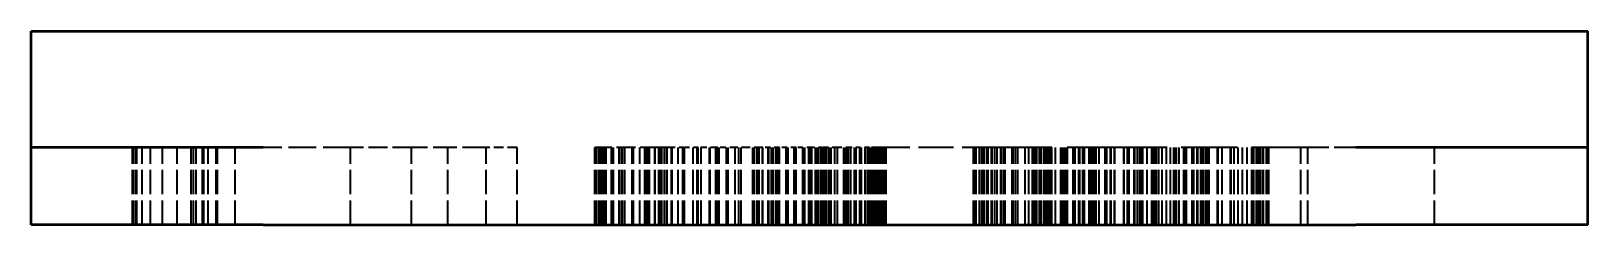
# Model space of a CAD drawing. Header units: millimetres. Extents: x 13 to 546, y 6 to 425.
# Drawn here: x 170.05 to 210.3, y 213.67 to 218.67 of the extents above; entities that cross this region are included whole.
import ezdxf

# ---------------------------------------------------------------- set-up
doc = ezdxf.new("R2010")
doc.units = ezdxf.units.MM
doc.linetypes.add('DASHED', pattern=[0.2067, 0.1654, -0.0413])
doc.layers.add('Hidden (ANSI)', color=7, linetype='DASHED', lineweight=35)
doc.layers.add('Visible (ANSI)', color=7, linetype='Continuous', lineweight=50)

msp = doc.modelspace()

# ---------------------------------------------------------------- linework, layer by layer
at = {"layer": 'Hidden (ANSI)', "ltscale": 3.809293}
for p, q in [((172.673, 213.666), (172.673, 215.666)), ((172.691, 213.666), (172.691, 215.666)), ((172.748, 213.666), (172.748, 215.666)), ((172.783, 213.666), (172.783, 215.666)), ((172.923, 213.666), (172.923, 215.666)), ((173.142, 213.666), (173.142, 215.666)), ((173.448, 213.666), (173.448, 215.666)), ((173.825, 213.666), (173.825, 215.666)), ((174.192, 213.666), (174.192, 215.666)), ((174.254, 213.666), (174.254, 215.666)), ((174.315, 213.666), (174.315, 215.666)), ((174.486, 213.666), (174.486, 215.666)), ((174.521, 213.666), (174.521, 215.666)), ((174.63, 213.666), (174.63, 215.666)), ((174.84, 213.666), (174.84, 215.666)), ((174.875, 213.666), (174.875, 215.666)), ((175.331, 213.666), (175.331, 215.666)), ((178.312, 213.666), (178.312, 215.666)), ((179.888, 213.666), (179.888, 215.666)), ((180.83, 213.666), (180.83, 215.666)), ((181.815, 213.666), (181.815, 215.666)), ((182.62, 213.666), (182.62, 215.666)), ((184.625, 213.666), (184.625, 215.666)), ((184.639, 213.666), (184.639, 215.666)), ((184.665, 213.666), (184.665, 215.666)), ((184.674, 213.666), (184.674, 215.666)), ((184.735, 213.666), (184.735, 215.666)), ((184.744, 213.666), (184.744, 215.666)), ((184.761, 213.666), (184.761, 215.666)), ((184.792, 213.666), (184.792, 215.666)), ((184.831, 213.666), (184.831, 215.666)), ((184.844, 213.666), (184.844, 215.666)), ((184.866, 213.666), (184.866, 215.666)), ((184.919, 213.666), (184.919, 215.666)), ((185.059, 213.666), (185.059, 215.666)), ((185.063, 213.666), (185.063, 215.666)), ((185.076, 213.666), (185.076, 215.666)), ((185.111, 213.666), (185.111, 215.666)), ((185.26, 213.666), (185.26, 215.666)), ((185.317, 213.666), (185.317, 215.666)), ((185.343, 213.666), (185.343, 215.666)), ((185.405, 213.666), (185.405, 215.666)), ((185.589, 213.666), (185.589, 215.666)), ((185.624, 213.666), (185.624, 215.666)), ((185.786, 213.666), (185.786, 215.666)), ((185.921, 213.666), (185.921, 215.666)), ((185.956, 213.666), (185.956, 215.666)), ((185.996, 213.666), (185.996, 215.666)), ((186.044, 213.666), (186.044, 215.666)), ((186.175, 213.666), (186.175, 215.666)), ((186.188, 213.666), (186.188, 215.666)), ((186.285, 213.666), (186.285, 215.666)), ((186.294, 213.666), (186.294, 215.666)), ((186.315, 213.666), (186.315, 215.666)), ((186.324, 213.666), (186.324, 215.666)), ((186.359, 213.666), (186.359, 215.666)), ((186.429, 213.666), (186.429, 215.666)), ((186.438, 213.666), (186.438, 215.666)), ((186.495, 213.666), (186.495, 215.666)), ((186.609, 213.666), (186.609, 215.666)), ((186.622, 213.666), (186.622, 215.666)), ((186.779, 213.666), (186.779, 215.666)), ((186.898, 213.666), (186.898, 215.666)), ((186.911, 213.666), (186.911, 215.666)), ((186.937, 213.666), (186.937, 215.666)), ((186.941, 213.666), (186.941, 215.666)), ((187.165, 213.666), (187.165, 215.666)), ((187.27, 213.666), (187.27, 215.666)), ((187.296, 213.666), (187.296, 215.666)), ((187.379, 213.666), (187.379, 215.666)), ((187.589, 213.666), (187.589, 215.666)), ((187.598, 213.666), (187.598, 215.666)), ((187.607, 213.666), (187.607, 215.666)), ((187.751, 213.666), (187.751, 215.666)), ((187.769, 213.666), (187.769, 215.666)), ((187.786, 213.666), (187.786, 215.666)), ((187.795, 213.666), (187.795, 215.666)), ((187.804, 213.666), (187.804, 215.666)), ((187.839, 213.666), (187.839, 215.666)), ((188.032, 213.666), (188.032, 215.666)), ((188.075, 213.666), (188.075, 215.666)), ((188.255, 213.666), (188.255, 215.666)), ((188.351, 213.666), (188.351, 215.666)), ((188.408, 213.666), (188.408, 215.666)), ((188.71, 213.666), (188.71, 215.666)), ((188.754, 213.666), (188.754, 215.666)), ((188.82, 213.666), (188.82, 215.666)), ((188.877, 213.666), (188.877, 215.666)), ((188.96, 213.666), (188.96, 215.666)), ((188.973, 213.666), (188.973, 215.666)), ((189.109, 213.666), (189.109, 215.666)), ((189.126, 213.666), (189.126, 215.666)), ((189.196, 213.666), (189.196, 215.666)), ((189.231, 213.666), (189.231, 215.666)), ((189.236, 213.666), (189.236, 215.666)), ((189.306, 213.666), (189.306, 215.666)), ((189.358, 213.666), (189.358, 215.666)), ((189.363, 213.666), (189.363, 215.666)), ((189.402, 213.666), (189.402, 215.666)), ((189.577, 213.666), (189.577, 215.666)), ((189.581, 213.666), (189.581, 215.666)), ((189.616, 213.666), (189.616, 215.666)), ((189.625, 213.666), (189.625, 215.666)), ((189.778, 213.666), (189.778, 215.666)), ((189.796, 213.666), (189.796, 215.666)), ((189.805, 213.666), (189.805, 215.666)), ((189.818, 213.666), (189.818, 215.666)), ((189.831, 213.666), (189.831, 215.666)), ((190.006, 213.666), (190.006, 215.666)), ((190.041, 213.666), (190.041, 215.666)), ((190.05, 213.666), (190.05, 215.666)), ((190.054, 213.666), (190.054, 215.666)), ((190.159, 213.666), (190.159, 215.666)), ((190.181, 213.666), (190.181, 215.666)), ((190.194, 213.666), (190.194, 215.666)), ((190.208, 213.666), (190.208, 215.666)), ((190.212, 213.666), (190.212, 215.666)), ((190.221, 213.666), (190.221, 215.666)), ((190.234, 213.666), (190.234, 215.666)), ((190.334, 213.666), (190.334, 215.666)), ((190.374, 213.666), (190.374, 215.666)), ((190.391, 213.666), (190.391, 215.666)), ((190.4, 213.666), (190.4, 215.666)), ((190.457, 213.666), (190.457, 215.666)), ((190.47, 213.666), (190.47, 215.666)), ((190.479, 213.666), (190.479, 215.666)), ((190.483, 213.666), (190.483, 215.666)), ((190.51, 213.666), (190.51, 215.666)), ((190.518, 213.666), (190.518, 215.666)), ((190.575, 213.666), (190.575, 215.666)), ((190.588, 213.666), (190.588, 215.666)), ((190.61, 213.666), (190.61, 215.666)), ((190.672, 213.666), (190.672, 215.666)), ((190.698, 213.666), (190.698, 215.666)), ((190.702, 213.666), (190.702, 215.666)), ((190.72, 213.666), (190.72, 215.666)), ((190.733, 213.666), (190.733, 215.666)), ((190.834, 213.666), (190.834, 215.666)), ((190.899, 213.666), (190.899, 215.666)), ((191.066, 213.666), (191.066, 215.666)), ((191.079, 213.666), (191.079, 215.666)), ((191.136, 213.666), (191.136, 215.666)), ((191.188, 213.666), (191.188, 215.666)), ((191.245, 213.666), (191.245, 215.666)), ((191.341, 213.666), (191.341, 215.666)), ((191.385, 213.666), (191.385, 215.666)), ((191.482, 213.666), (191.482, 215.666)), ((191.499, 213.666), (191.499, 215.666)), ((191.517, 213.666), (191.517, 215.666)), ((191.613, 213.666), (191.613, 215.666)), ((191.674, 213.666), (191.674, 215.666)), ((191.687, 213.666), (191.687, 215.666)), ((191.714, 213.666), (191.714, 215.666)), ((191.727, 213.666), (191.727, 215.666)), ((191.784, 213.666), (191.784, 215.666)), ((191.797, 213.666), (191.797, 215.666)), ((191.801, 213.666), (191.801, 215.666)), ((191.841, 213.666), (191.841, 215.666)), ((191.884, 213.666), (191.884, 215.666)), ((191.889, 213.666), (191.889, 215.666)), ((191.924, 213.666), (191.924, 215.666)), ((191.932, 213.666), (191.932, 215.666)), ((191.937, 213.666), (191.937, 215.666)), ((191.95, 213.666), (191.95, 215.666)), ((191.981, 213.666), (191.981, 215.666)), ((191.989, 213.666), (191.989, 215.666)), ((191.998, 213.666), (191.998, 215.666)), ((192.016, 213.666), (192.016, 215.666)), ((192.02, 213.666), (192.02, 215.666)), ((192.042, 213.666), (192.042, 215.666)), ((192.046, 213.666), (192.046, 215.666)), ((192.064, 213.666), (192.064, 215.666)), ((192.094, 213.666), (192.094, 215.666)), ((192.103, 213.666), (192.103, 215.666)), ((192.143, 213.666), (192.143, 215.666)), ((192.151, 213.666), (192.151, 215.666)), ((192.16, 213.666), (192.16, 215.666)), ((194.419, 213.666), (194.419, 215.666)), ((194.437, 213.666), (194.437, 215.666)), ((194.485, 213.666), (194.485, 215.666)), ((194.489, 213.666), (194.489, 215.666)), ((194.568, 213.666), (194.568, 215.666)), ((194.629, 213.666), (194.629, 215.666)), ((194.642, 213.666), (194.642, 215.666)), ((194.682, 213.666), (194.682, 215.666)), ((194.691, 213.666), (194.691, 215.666)), ((194.695, 213.666), (194.695, 215.666)), ((194.765, 213.666), (194.765, 215.666)), ((194.8, 213.666), (194.8, 215.666)), ((194.879, 213.666), (194.879, 215.666)), ((194.896, 213.666), (194.896, 215.666)), ((194.971, 213.666), (194.971, 215.666)), ((195.026, 213.666), (195.026, 215.666)), ((195.124, 213.666), (195.124, 215.666)), ((195.146, 213.666), (195.146, 215.666)), ((195.212, 213.666), (195.212, 215.666)), ((195.234, 213.666), (195.234, 215.666)), ((195.238, 213.666), (195.238, 215.666)), ((195.413, 213.666), (195.413, 215.666)), ((195.444, 213.666), (195.444, 215.666)), ((195.505, 213.666), (195.505, 215.666)), ((195.562, 213.666), (195.562, 215.666)), ((195.755, 213.666), (195.755, 215.666)), ((195.846, 213.666), (195.846, 215.666)), ((195.943, 213.666), (195.943, 215.666)), ((195.956, 213.666), (195.956, 215.666)), ((195.96, 213.666), (195.96, 215.666)), ((195.987, 213.666), (195.987, 215.666)), ((196, 213.666), (196, 215.666)), ((196.057, 213.666), (196.057, 215.666)), ((196.127, 213.666), (196.127, 215.666)), ((196.179, 213.666), (196.179, 215.666)), ((196.24, 213.666), (196.24, 215.666)), ((196.258, 213.666), (196.258, 215.666)), ((196.302, 213.666), (196.302, 215.666)), ((196.346, 213.666), (196.346, 215.666)), ((196.372, 213.666), (196.372, 215.666)), ((196.429, 213.666), (196.429, 215.666)), ((196.442, 213.666), (196.442, 215.666)), ((196.538, 213.666), (196.538, 215.666)), ((196.678, 213.666), (196.678, 215.666)), ((196.709, 213.666), (196.709, 215.666)), ((196.726, 213.666), (196.726, 215.666)), ((196.757, 213.666), (196.757, 215.666)), ((196.801, 213.666), (196.801, 215.666)), ((196.845, 213.666), (196.845, 215.666)), ((196.998, 213.666), (196.998, 215.666)), ((197.046, 213.666), (197.046, 215.666)), ((197.142, 213.666), (197.142, 215.666)), ((197.164, 213.666), (197.164, 215.666)), ((197.247, 213.666), (197.247, 215.666)), ((197.287, 213.666), (197.287, 215.666)), ((197.405, 213.666), (197.405, 215.666)), ((197.409, 213.666), (197.409, 215.666)), ((197.436, 213.666), (197.436, 215.666)), ((197.453, 213.666), (197.453, 215.666)), ((197.497, 213.666), (197.497, 215.666)), ((197.536, 213.666), (197.536, 215.666)), ((197.541, 213.666), (197.541, 215.666)), ((197.585, 213.666), (197.585, 215.666)), ((197.663, 213.666), (197.663, 215.666)), ((197.821, 213.666), (197.821, 215.666)), ((197.847, 213.666), (197.847, 215.666)), ((197.86, 213.666), (197.86, 215.666)), ((197.957, 213.666), (197.957, 215.666)), ((197.979, 213.666), (197.979, 215.666)), ((198.062, 213.666), (198.062, 215.666)), ((198.075, 213.666), (198.075, 215.666)), ((198.303, 213.666), (198.303, 215.666)), ((198.311, 213.666), (198.311, 215.666)), ((198.399, 213.666), (198.399, 215.666)), ((198.443, 213.666), (198.443, 215.666)), ((198.574, 213.666), (198.574, 215.666)), ((198.587, 213.666), (198.587, 215.666)), ((198.653, 213.666), (198.653, 215.666)), ((198.718, 213.666), (198.718, 215.666)), ((198.771, 213.666), (198.771, 215.666)), ((198.775, 213.666), (198.775, 215.666)), ((198.797, 213.666), (198.797, 215.666)), ((198.907, 213.666), (198.907, 215.666)), ((199.025, 213.666), (199.025, 215.666)), ((199.034, 213.666), (199.034, 215.666)), ((199.073, 213.666), (199.073, 215.666)), ((199.095, 213.666), (199.095, 215.666)), ((199.13, 213.666), (199.13, 215.666)), ((199.143, 213.666), (199.143, 215.666)), ((199.196, 213.666), (199.196, 215.666)), ((199.209, 213.666), (199.209, 215.666)), ((199.296, 213.666), (199.296, 215.666)), ((199.406, 213.666), (199.406, 215.666)), ((199.511, 213.666), (199.511, 215.666)), ((199.598, 213.666), (199.598, 215.666)), ((199.62, 213.666), (199.62, 215.666)), ((199.655, 213.666), (199.655, 215.666)), ((199.725, 213.666), (199.725, 215.666)), ((199.734, 213.666), (199.734, 215.666)), ((199.852, 213.666), (199.852, 215.666)), ((199.905, 213.666), (199.905, 215.666)), ((199.927, 213.666), (199.927, 215.666)), ((200.067, 213.666), (200.067, 215.666)), ((200.084, 213.666), (200.084, 215.666)), ((200.115, 213.666), (200.115, 215.666)), ((200.203, 213.666), (200.203, 215.666)), ((200.216, 213.666), (200.216, 215.666)), ((200.295, 213.666), (200.295, 215.666)), ((200.338, 213.666), (200.338, 215.666)), ((200.356, 213.666), (200.356, 215.666)), ((200.373, 213.666), (200.373, 215.666)), ((200.43, 213.666), (200.43, 215.666)), ((200.478, 213.666), (200.478, 215.666)), ((200.483, 213.666), (200.483, 215.666)), ((200.505, 213.666), (200.505, 215.666)), ((200.514, 213.666), (200.514, 215.666)), ((200.724, 213.666), (200.724, 215.666)), ((200.741, 213.666), (200.741, 215.666)), ((200.842, 213.666), (200.842, 215.666)), ((201.065, 213.666), (201.065, 215.666)), ((201.083, 213.666), (201.083, 215.666)), ((201.153, 213.666), (201.153, 215.666)), ((201.262, 213.666), (201.262, 215.666)), ((201.372, 213.666), (201.372, 215.666)), ((201.376, 213.666), (201.376, 215.666)), ((201.49, 213.666), (201.49, 215.666)), ((201.612, 213.666), (201.612, 215.666)), ((201.661, 213.666), (201.661, 215.666)), ((201.73, 213.666), (201.73, 215.666)), ((201.774, 213.666), (201.774, 215.666)), ((201.801, 213.666), (201.801, 215.666)), ((201.809, 213.666), (201.809, 215.666)), ((201.836, 213.666), (201.836, 215.666)), ((201.844, 213.666), (201.844, 215.666)), ((201.91, 213.666), (201.91, 215.666)), ((201.914, 213.666), (201.914, 215.666)), ((201.989, 213.666), (201.989, 215.666)), ((202.037, 213.666), (202.037, 215.666)), ((202.05, 213.666), (202.05, 215.666)), ((202.883, 213.666), (202.883, 215.666)), ((203.059, 213.666), (203.059, 215.666)), ((206.334, 213.666), (206.334, 215.666))]:
    msp.add_line(p, q, dxfattribs=at)
at = {"layer": 'Hidden (ANSI)', "ltscale": 4.304516}
msp.add_line((178.312, 215.666), (176.052, 215.666), dxfattribs=at)
at = {"layer": 'Hidden (ANSI)', "ltscale": 3.001909}
msp.add_line((179.888, 215.666), (178.312, 215.666), dxfattribs=at)
at = {"layer": 'Hidden (ANSI)', "ltscale": 3.669022}
msp.add_line((181.815, 215.666), (179.888, 215.666), dxfattribs=at)
at = {"layer": 'Hidden (ANSI)', "ltscale": 1.53426}
msp.add_line((182.62, 215.666), (181.815, 215.666), dxfattribs=at)
at = {"layer": 'Hidden (ANSI)', "ltscale": 0.795644}
msp.add_line((184.665, 215.666), (184.625, 215.666), dxfattribs=at)
at = {"layer": 'Hidden (ANSI)', "ltscale": 0.298242}
msp.add_line((184.735, 215.666), (184.665, 215.666), dxfattribs=at)
at = {"layer": 'Hidden (ANSI)', "ltscale": 2.951875}
msp.add_line((186.285, 215.666), (184.735, 215.666), dxfattribs=at)
at = {"layer": 'Hidden (ANSI)', "ltscale": 0.85897}
msp.add_line((186.294, 215.666), (186.285, 215.666), dxfattribs=at)
at = {"layer": 'Hidden (ANSI)', "ltscale": 0.768212}
msp.add_line((186.315, 215.666), (186.294, 215.666), dxfattribs=at)
at = {"layer": 'Hidden (ANSI)', "ltscale": 0.630853}
for p, q in [((186.359, 215.666), (186.315, 215.666)), ((191.482, 215.666), (191.245, 215.666))]:
    msp.add_line(p, q, dxfattribs=at)
at = {"layer": 'Hidden (ANSI)', "ltscale": 0.770065}
msp.add_line((186.495, 215.666), (186.359, 215.666), dxfattribs=at)
at = {"layer": 'Hidden (ANSI)', "ltscale": 0.404745}
msp.add_line((186.609, 215.666), (186.495, 215.666), dxfattribs=at)
at = {"layer": 'Hidden (ANSI)', "ltscale": 0.800827}
msp.add_line((186.937, 215.666), (186.609, 215.666), dxfattribs=at)
at = {"layer": 'Hidden (ANSI)', "ltscale": 0.008239}
msp.add_line((186.941, 215.666), (186.937, 215.666), dxfattribs=at)
at = {"layer": 'Hidden (ANSI)', "ltscale": 0.717337}
msp.add_line((187.296, 215.666), (186.941, 215.666), dxfattribs=at)
at = {"layer": 'Hidden (ANSI)', "ltscale": 0.906045}
msp.add_line((187.769, 215.666), (187.296, 215.666), dxfattribs=at)
at = {"layer": 'Hidden (ANSI)', "ltscale": 0.06713}
msp.add_line((187.804, 215.666), (187.769, 215.666), dxfattribs=at)
at = {"layer": 'Hidden (ANSI)', "ltscale": 0.85982}
msp.add_line((188.255, 215.666), (187.804, 215.666), dxfattribs=at)
at = {"layer": 'Hidden (ANSI)', "ltscale": 1.367482}
msp.add_line((188.973, 215.666), (188.255, 215.666), dxfattribs=at)
at = {"layer": 'Hidden (ANSI)', "ltscale": 0.817496}
msp.add_line((189.402, 215.666), (188.973, 215.666), dxfattribs=at)
at = {"layer": 'Hidden (ANSI)', "ltscale": 0.820553}
msp.add_line((189.831, 215.666), (189.402, 215.666), dxfattribs=at)
at = {"layer": 'Hidden (ANSI)', "ltscale": 0.778596}
msp.add_line((190.234, 215.666), (189.831, 215.666), dxfattribs=at)
at = {"layer": 'Hidden (ANSI)', "ltscale": 0.546274}
msp.add_line((190.51, 215.666), (190.234, 215.666), dxfattribs=at)
at = {"layer": 'Hidden (ANSI)', "ltscale": 0.813575}
msp.add_line((190.899, 215.666), (190.51, 215.666), dxfattribs=at)
at = {"layer": 'Hidden (ANSI)', "ltscale": 0.793193}
msp.add_line((191.245, 215.666), (190.899, 215.666), dxfattribs=at)
at = {"layer": 'Hidden (ANSI)', "ltscale": 0.800609}
msp.add_line((191.727, 215.666), (191.482, 215.666), dxfattribs=at)
at = {"layer": 'Hidden (ANSI)', "ltscale": 0.861435}
msp.add_line((191.924, 215.666), (191.727, 215.666), dxfattribs=at)
at = {"layer": 'Hidden (ANSI)', "ltscale": 0.569516}
msp.add_line((192.016, 215.666), (191.924, 215.666), dxfattribs=at)
at = {"layer": 'Hidden (ANSI)', "ltscale": 0.75709}
msp.add_line((192.094, 215.666), (192.016, 215.666), dxfattribs=at)
at = {"layer": 'Hidden (ANSI)', "ltscale": 0.847111}
msp.add_line((192.143, 215.666), (192.094, 215.666), dxfattribs=at)
at = {"layer": 'Hidden (ANSI)', "ltscale": 0.934454}
msp.add_line((192.16, 215.666), (192.143, 215.666), dxfattribs=at)
at = {"layer": 'Hidden (ANSI)', "ltscale": 5.459428}
msp.add_line((195.026, 215.666), (192.16, 215.666), dxfattribs=at)
at = {"layer": 'Hidden (ANSI)', "ltscale": 9.677503}
msp.add_line((198.443, 215.666), (195.026, 215.666), dxfattribs=at)
at = {"layer": 'Hidden (ANSI)', "ltscale": 8.793238}
msp.add_line((203.059, 215.666), (198.443, 215.666), dxfattribs=at)
at = {"layer": 'Hidden (ANSI)', "ltscale": 3.355979}
msp.add_line((204.301, 215.666), (203.059, 215.666), dxfattribs=at)
at = {"layer": 'Visible (ANSI)'}
for p, q in [((170.052, 218.666), (210.301, 218.666)), ((170.052, 215.666), (170.052, 218.666)), ((210.301, 215.666), (210.301, 218.666)), ((176.052, 215.666), (170.052, 215.666)), ((170.052, 213.666), (170.052, 215.666)), ((210.301, 215.666), (204.301, 215.666)), ((210.301, 213.666), (210.301, 215.666)), ((176.052, 213.666), (170.052, 213.666)), ((176.052, 213.666), (204.301, 213.666)), ((210.301, 213.666), (204.301, 213.666))]:
    msp.add_line(p, q, dxfattribs=at)

doc.saveas('drawing.dxf')
